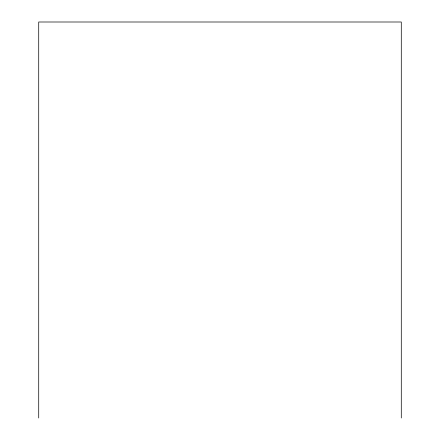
<?xml version="1.0" encoding="UTF-8"?>
<svg xmlns="http://www.w3.org/2000/svg" width="440" height="440" viewBox="0 0 440 440"><rect width="100%" height="100%" fill="white"/><g stroke="black" fill="none" stroke-linecap="round" stroke-linejoin="round"><path stroke-width="0.66" d="M401.286 418L401.286 22L38.715 22L38.715 418"/></g></svg>
